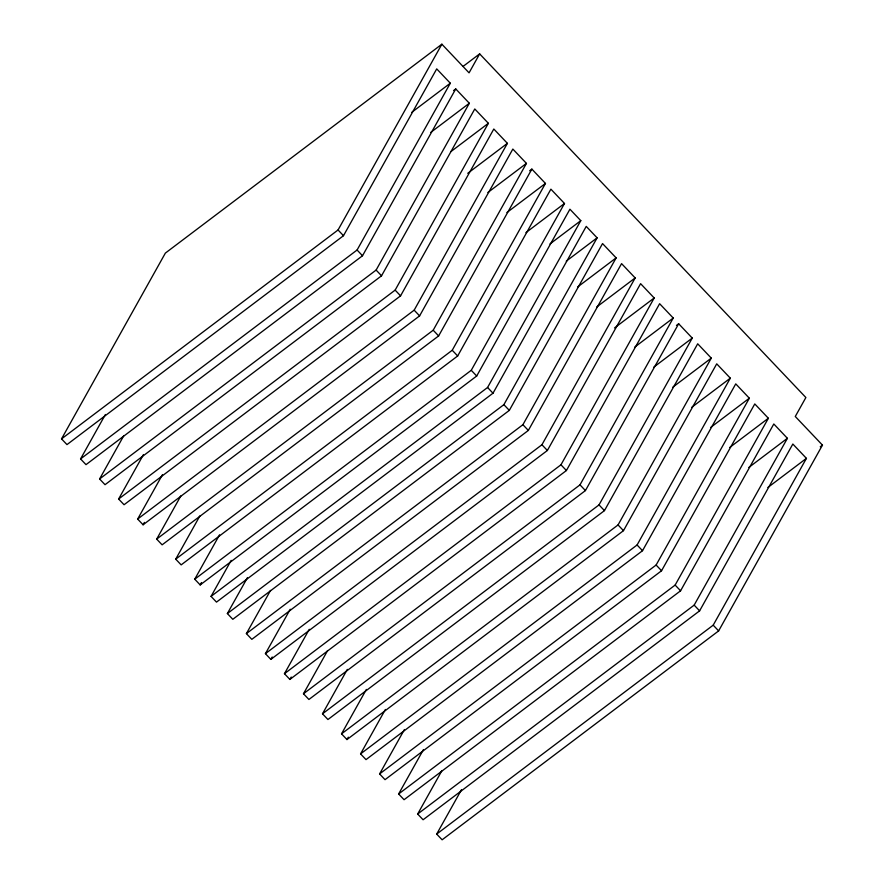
<?xml version="1.0" encoding="UTF-8"?>
<svg xmlns="http://www.w3.org/2000/svg" width="884" height="884" viewBox="0 0 884 884"><rect width="100%" height="100%" fill="white"/><g stroke="black" fill="none" stroke-linecap="round" stroke-linejoin="round"><path stroke-width="1.33" d="M436.685 834.076L713.2 625.165L806.429 458.354L792.837 444.033L699.609 610.855L423.093 819.755L417.657 814.031L694.172 605.12L787.401 438.298L773.809 423.988L680.581 590.799L404.065 799.711L398.629 793.976L675.144 585.075L768.373 418.254L754.781 403.944L661.552 570.755L385.037 779.666L379.601 773.931L656.116 565.031L749.345 398.209L735.753 383.888L642.524 550.71L366.009 759.621L360.573 753.886L637.088 544.986L730.317 378.164L716.725 363.843L623.485 530.665L346.97 739.565L341.533 733.842L618.049 524.941L711.288 358.119L697.697 343.799L604.457 510.62L327.942 719.521L322.505 713.797L599.02 504.897L692.26 338.075L678.669 323.754L585.429 490.576L308.914 699.476L303.477 693.752L579.992 484.852L673.232 318.03L659.63 303.709L566.401 470.531L289.886 679.431L284.449 673.707L560.964 464.796L654.193 297.985L640.602 283.665L547.373 450.486L270.858 659.387L265.421 653.663L541.936 444.751L635.165 277.941L621.574 263.62L528.345 430.431L251.829 639.342L246.393 633.618L522.908 424.707L616.137 257.885L602.545 243.575L509.317 410.386L232.801 619.297L227.365 613.562L503.88 404.662L597.109 237.84L586.236 226.392L493.007 393.203L216.492 602.115L211.055 596.38L487.57 387.479L580.799 220.657L569.926 209.21L476.697 376.02L200.182 584.932L194.745 579.197L471.26 370.297L564.489 203.475L550.898 189.165L457.669 355.976L181.154 564.887L175.717 559.152L452.232 350.252L545.461 183.43L531.87 169.109L438.63 335.931L162.115 544.842L156.678 539.107L433.193 330.207L526.433 163.385L512.842 149.065L419.602 315.886L143.086 524.787L137.65 519.063L414.165 310.162L507.405 143.341L493.813 129.02L400.574 295.842L124.058 504.742L118.622 499.018L395.137 290.118L488.377 123.296L474.774 108.975L381.545 275.797L105.03 484.697L99.594 478.973L376.109 270.073L469.338 103.251L455.746 88.93L362.517 255.752L86.002 464.652L80.566 458.929L357.081 250.017L450.31 83.206L436.718 68.886L343.489 235.708L66.974 444.608L61.537 438.884L165.363 253.1L441.878 44.2L469.061 72.842L479.658 53.88L805.876 397.524L795.28 416.486L822.463 445.116L718.637 630.9L442.122 839.8L436.685 834.076L461.503 789.666M80.566 458.929L105.384 414.519M99.594 478.973L123.738 435.768M118.622 499.018L143.44 454.608M137.65 519.063L162.468 474.664M143.086 524.787L144.435 522.389M156.678 539.107L180.833 495.902M61.537 438.884L338.053 229.973L441.878 44.2M175.717 559.152L199.861 515.947M194.745 579.197L219.563 534.798M200.182 584.932L201.519 582.534M211.055 596.38L231.177 560.379M227.365 613.562L247.487 577.561M246.393 633.618L270.537 590.413M265.421 653.663L290.239 609.253M270.858 659.387L272.195 656.989M284.449 673.707L309.267 629.298M289.886 679.431L291.234 677.034M303.477 693.752L327.621 650.547M322.505 713.797L347.324 669.387M341.533 733.842L366.352 689.443M346.97 739.565L348.318 737.168M360.573 753.886L385.38 709.487M379.601 773.931L404.419 729.532M398.629 793.976L423.447 749.577M417.657 814.031L441.801 770.826M463.128 66.366L479.658 53.88M411.756 112.334L450.31 83.206M453.547 90.599L455.746 88.93M430.784 132.379L469.338 103.251M450.917 151.595L488.377 123.296M467.747 173.308L507.405 143.341M487.869 192.513L526.433 163.385M529.66 170.778L531.87 169.109M506.897 212.558L545.461 183.43M525.936 232.614L564.489 203.475M549.958 243.962L580.799 220.657M566.268 261.145L597.109 237.84M577.584 287.024L616.137 257.885M596.612 307.068L635.165 277.941M614.535 327.942L654.193 297.985M634.668 347.158L673.232 318.03M676.459 325.423L678.669 323.754M653.696 367.203L692.26 338.075M672.724 387.247L711.288 358.119M691.752 407.292L730.317 378.164M710.791 427.337L749.345 398.209M729.819 447.392L768.373 418.254M748.847 467.437L787.401 438.298M820.264 446.785L822.463 445.116M767.876 487.482L806.429 458.354M338.053 229.973L343.489 235.708M357.081 250.017L362.517 255.752M376.109 270.073L381.545 275.797M395.137 290.118L400.574 295.842M414.165 310.162L419.602 315.886M433.193 330.207L438.63 335.931M452.232 350.252L457.669 355.976M471.26 370.297L476.697 376.02M487.57 387.479L493.007 393.203M503.88 404.662L509.317 410.386M522.908 424.707L528.345 430.431M541.936 444.751L547.373 450.486M560.964 464.796L566.401 470.531M579.992 484.852L585.429 490.576M599.02 504.897L604.457 510.62M618.049 524.941L623.485 530.665M637.088 544.986L642.524 550.71M656.116 565.031L661.552 570.755M675.144 585.075L680.581 590.799M694.172 605.12L699.609 610.855M713.2 625.165L718.637 630.9"/></g></svg>
